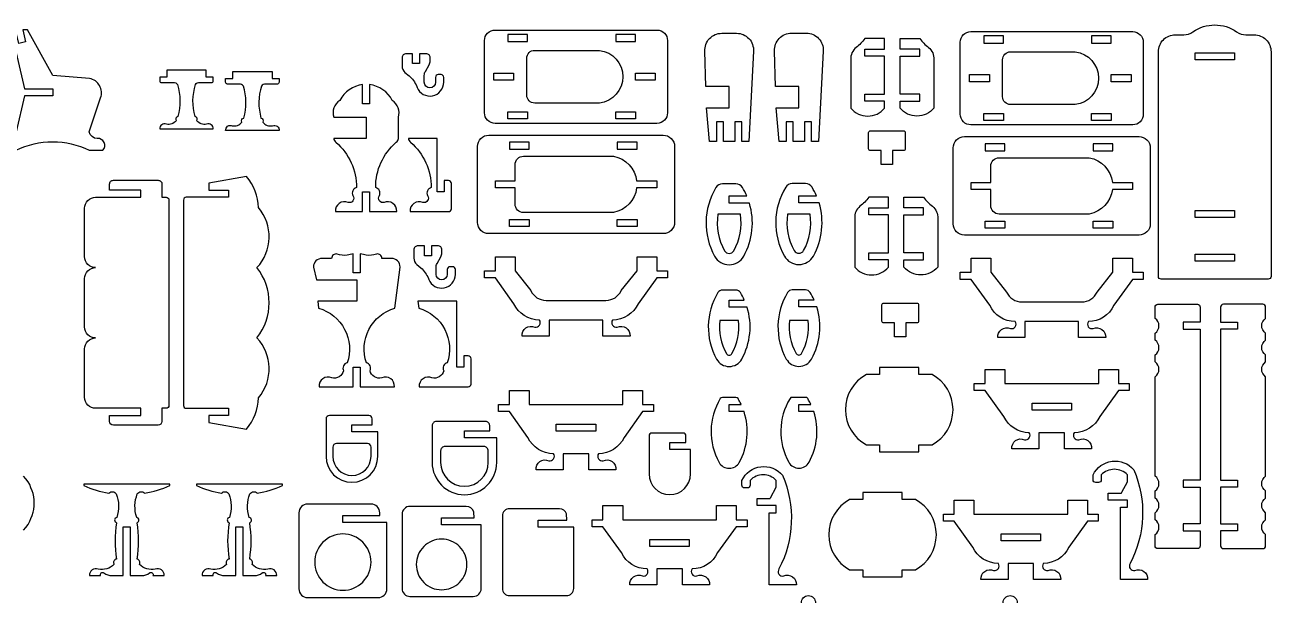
# Model space of a CAD drawing. Extents: x 4832.9 to 4875.3, y 1537.2 to 1563.8.
# Drawn here: x 4853.13 to 4875.26, y 1553.62 to 1563.82 of the extents above; entities that cross this region are included whole.
import ezdxf

# ---------------------------------------------------------------- set-up
doc = ezdxf.new("R2010")
doc.units = 0
doc.header["$MEASUREMENT"] = 0
doc.layers.add('LAYER1', color=18, linetype='CONTINUOUS')

msp = doc.modelspace()

# ---------------------------------------------------------------- linework, layer by layer
at = {"layer": 'LAYER1'}
for points in [[(4853.622, 1562.623), (4853.622, 1562.56), (4853.122, 1562.56), (4852.973, 1561.919, -0.343544), (4852.831, 1561.8, 0.729626), (4852.732, 1561.594), (4852.973, 1561.594, -0.230289), (4854.271, 1561.594), (4854.512, 1561.594, 0.729626), (4854.413, 1561.8, -0.343544), (4854.271, 1561.919), (4854.474, 1562.525, 0.456332), (4854.278, 1562.868), (4853.622, 1562.923), (4853.175, 1563.735), (4853.091, 1563.735), (4853.141, 1563.52), (4853.019, 1563.492), (4852.963, 1563.735), (4852.879, 1563.735), (4853.122, 1562.685), (4853.622, 1562.685)], [(4861.292, 1562.259), (4861.292, 1563.54, -0.414214), (4861.48, 1563.728), (4864.355, 1563.728, -0.414214), (4864.542, 1563.54), (4864.542, 1562.259, -0.414214), (4864.355, 1562.071), (4861.48, 1562.071, -0.414214)], [(4865.287, 1561.746), (4865.234, 1562.346), (4865.637, 1562.346), (4865.637, 1562.724), (4865.223, 1562.724), (4865.205, 1563.354, -0.431081), (4865.505, 1563.671), (4865.769, 1563.671, -0.431081), (4866.069, 1563.354), (4865.987, 1561.746), (4865.862, 1561.746), (4865.862, 1562.096), (4865.737, 1562.096), (4865.737, 1561.746), (4865.537, 1561.746), (4865.537, 1562.096), (4865.412, 1562.096), (4865.412, 1561.746)], [(4866.525, 1561.748), (4866.472, 1562.348), (4866.875, 1562.348), (4866.875, 1562.726), (4866.462, 1562.726), (4866.443, 1563.356, -0.431081), (4866.743, 1563.673), (4867.007, 1563.673, -0.431081), (4867.307, 1563.356), (4867.225, 1561.748), (4867.1, 1561.748), (4867.1, 1562.098), (4866.975, 1562.098), (4866.975, 1561.748), (4866.775, 1561.748), (4866.775, 1562.098), (4866.65, 1562.098), (4866.65, 1561.748)], [(4869.741, 1562.233), (4869.741, 1563.514, -0.414214), (4869.929, 1563.701), (4872.804, 1563.701, -0.414214), (4872.991, 1563.514), (4872.991, 1562.233, -0.414214), (4872.804, 1562.045), (4869.929, 1562.045, -0.414214)], [(4873.311, 1559.303, -0.414214), (4873.261, 1559.353), (4873.261, 1563.344, -0.414214), (4873.561, 1563.644), (4873.709, 1563.644, 0.155074), (4873.873, 1563.696, -0.31779), (4874.65, 1563.696, 0.155074), (4874.813, 1563.644), (4874.961, 1563.644, -0.414214), (4875.261, 1563.344), (4875.261, 1559.353, -0.414214), (4875.211, 1559.303)], [(4867.797, 1563.202), (4867.797, 1562.34, 0.468323), (4868.397, 1562.34), (4868.397, 1562.465), (4868.047, 1562.465), (4868.047, 1562.59), (4868.397, 1562.59), (4868.397, 1563.265), (4868.047, 1563.265), (4868.047, 1563.39), (4868.397, 1563.39), (4868.397, 1563.577), (4868.047, 1563.577, -0.082449), (4867.891, 1563.421, 0.237515)], [(4869.272, 1563.202), (4869.272, 1562.34, -0.468323), (4868.672, 1562.34), (4868.672, 1562.465), (4869.022, 1562.465), (4869.022, 1562.59), (4868.672, 1562.59), (4868.672, 1563.265), (4869.022, 1563.265), (4869.022, 1563.39), (4868.672, 1563.39), (4868.672, 1563.577), (4869.022, 1563.577, 0.082449), (4869.179, 1563.421, -0.237515)], [(4860.087, 1562.728), (4860.094, 1562.71, 0.825341), (4860.567, 1562.802), (4860.567, 1562.888, 0.414214), (4860.519, 1562.936), (4860.469, 1562.936, 0.414214), (4860.421, 1562.888), (4860.421, 1562.802, -1), (4860.222, 1562.802), (4860.222, 1562.923, -0.131652), (4860.241, 1562.995), (4860.307, 1563.11, 0.131652), (4860.327, 1563.182), (4860.327, 1563.236, 0.414214), (4860.255, 1563.308), (4860.14, 1563.308), (4860.14, 1563.132), (4860.015, 1563.132), (4860.015, 1563.308), (4859.9, 1563.308, 0.414214), (4859.828, 1563.236), (4859.828, 1563.087, 0.220517), (4859.879, 1562.977), (4859.951, 1562.916, -0.122252)], [(4863.333, 1562.431), (4862.183, 1562.431, -0.414214), (4862.042, 1562.571), (4862.042, 1563.228, -0.414214), (4862.183, 1563.368), (4863.333, 1563.368, -0.88519)], [(4871.782, 1562.404), (4870.632, 1562.404, -0.414214), (4870.492, 1562.545), (4870.492, 1563.201, -0.414214), (4870.632, 1563.342), (4871.782, 1563.342, -0.88519)], [(4855.999, 1561.971), (4856.474, 1561.971, 0.570657), (4856.357, 1562.054, -0.289506), (4856.185, 1562.118, 0.497317), (4856.152, 1562.191, 0.217136), (4856.152, 1562.191, -0.145354), (4856.159, 1562.76, -0.281118), (4856.233, 1562.796), (4856.444, 1562.796, 0.414214), (4856.474, 1562.826), (4856.474, 1562.891), (4856.349, 1562.891), (4856.349, 1563.016), (4856.062, 1563.016), (4855.999, 1563.016), (4855.936, 1563.016), (4855.649, 1563.016), (4855.649, 1562.891), (4855.524, 1562.891), (4855.524, 1562.826, 0.414214), (4855.554, 1562.796), (4855.765, 1562.796, -0.281118), (4855.838, 1562.76, -0.145354), (4855.846, 1562.191, 0.217136), (4855.846, 1562.191, 0.497317), (4855.813, 1562.118, -0.289506), (4855.641, 1562.054, 0.570657), (4855.524, 1561.971)], [(4857.169, 1561.945), (4856.694, 1561.945, -0.570657), (4856.811, 1562.028, 0.289506), (4856.983, 1562.093, -0.497317), (4857.017, 1562.165, -0.217136), (4857.017, 1562.165, 0.145354), (4857.009, 1562.734, 0.281118), (4856.935, 1562.77), (4856.724, 1562.77, -0.414214), (4856.694, 1562.8), (4856.694, 1562.865), (4856.819, 1562.865), (4856.819, 1562.99), (4857.107, 1562.99), (4857.169, 1562.99), (4857.232, 1562.99), (4857.519, 1562.99), (4857.519, 1562.865), (4857.644, 1562.865), (4857.644, 1562.8, -0.414214), (4857.614, 1562.77), (4857.403, 1562.77, 0.281118), (4857.33, 1562.734, 0.145354), (4857.322, 1562.165, -0.217136), (4857.322, 1562.165, -0.497317), (4857.355, 1562.093, 0.289506), (4857.528, 1562.028, -0.570657), (4857.644, 1561.945)], [(4859.251, 1562.76), (4859.251, 1562.415), (4859.126, 1562.415), (4859.126, 1562.76, 0.24185), (4858.723, 1562.478, 0.346655), (4858.615, 1562.178), (4859.189, 1562.178), (4859.189, 1561.803), (4858.615, 1561.803, 0.260797), (4858.653, 1561.735, -0.220455), (4859.018, 1560.929, 0.497317), (4858.954, 1560.789, -0.687365), (4858.87, 1560.664, 0.570657), (4858.644, 1560.504), (4859.126, 1560.504), (4859.126, 1560.854), (4859.189, 1560.854), (4859.251, 1560.854), (4859.251, 1560.504), (4859.733, 1560.504, 0.570657), (4859.507, 1560.664, -0.687365), (4859.424, 1560.789, 0.497317), (4859.359, 1560.929, -0.220455), (4859.724, 1561.735, 0.260797), (4859.762, 1561.803), (4859.762, 1562.178, 0.346655), (4859.654, 1562.478, 0.24185)], [(4868.339, 1561.588), (4868.144, 1561.588, -0.414214), (4868.114, 1561.618), (4868.114, 1561.908, -0.414214), (4868.144, 1561.938), (4868.734, 1561.938, -0.414214), (4868.764, 1561.908), (4868.764, 1561.618, -0.414214), (4868.734, 1561.588), (4868.539, 1561.588), (4868.539, 1561.338), (4868.339, 1561.338)], [(4860.653, 1560.504, 0.414214), (4860.703, 1560.554), (4860.703, 1561.004, 0.414214), (4860.653, 1561.054), (4860.578, 1561.054), (4860.578, 1560.854), (4860.453, 1560.854), (4860.453, 1561.803), (4859.942, 1561.803, 0.260797), (4859.98, 1561.735, -0.220455), (4860.345, 1560.929, 0.497317), (4860.28, 1560.789, -0.687365), (4860.197, 1560.664, 0.570657), (4859.971, 1560.504)], [(4861.167, 1560.312), (4861.167, 1561.662, -0.414214), (4861.367, 1561.862), (4864.467, 1561.862, -0.414214), (4864.667, 1561.662), (4864.667, 1560.312, -0.414214), (4864.467, 1560.112), (4861.367, 1560.112, -0.414214)], [(4869.616, 1560.285), (4869.616, 1561.635, -0.414214), (4869.816, 1561.835), (4872.916, 1561.835, -0.414214), (4873.116, 1561.635), (4873.116, 1560.285, -0.414214), (4872.916, 1560.085), (4869.816, 1560.085, -0.414214)], [(4863.993, 1561.049), (4864.35, 1561.049), (4864.35, 1560.924), (4863.993, 1560.924, -0.326135), (4863.583, 1560.487), (4861.984, 1560.487, -0.414214), (4861.834, 1560.637), (4861.834, 1560.924), (4861.484, 1560.924), (4861.484, 1561.049), (4861.834, 1561.049), (4861.834, 1561.337, -0.414214), (4861.984, 1561.487), (4863.583, 1561.487, -0.326135)], [(4872.443, 1561.023), (4872.8, 1561.023), (4872.8, 1560.898), (4872.443, 1560.898, -0.326135), (4872.032, 1560.46), (4870.433, 1560.46, -0.414214), (4870.283, 1560.61), (4870.283, 1560.898), (4869.933, 1560.898), (4869.933, 1561.023), (4870.283, 1561.023), (4870.283, 1561.31, -0.414214), (4870.433, 1561.46), (4872.032, 1561.46, -0.326135)], [(4854.384, 1558.259, -0.414214), (4854.188, 1558.455), (4854.188, 1559.313, -0.414214), (4854.384, 1559.509, -0.414214), (4854.188, 1559.705), (4854.188, 1560.563, -0.414214), (4854.384, 1560.759), (4855.188, 1560.759), (4855.188, 1560.884), (4854.634, 1560.884), (4854.634, 1560.993, -0.414214), (4854.7, 1561.059), (4855.497, 1561.059, -0.414214), (4855.563, 1560.993), (4855.563, 1560.759), (4855.638, 1560.759, -0.414214), (4855.688, 1560.709), (4855.688, 1557.059, -0.414214), (4855.638, 1557.009), (4855.563, 1557.009), (4855.563, 1556.774, -0.414214), (4855.497, 1556.709), (4854.7, 1556.709, -0.414214), (4854.634, 1556.774), (4854.634, 1556.884), (4855.188, 1556.884), (4855.188, 1557.009), (4854.384, 1557.009, -0.414214), (4854.188, 1557.205), (4854.188, 1558.063, -0.414214)], [(4857.278, 1560.574, 0.157436), (4857.067, 1561.127), (4856.395, 1561.009), (4856.395, 1560.884), (4856.745, 1560.884), (4856.745, 1560.759), (4855.995, 1560.759, 0.414214), (4855.945, 1560.709), (4855.945, 1560.259), (4855.945, 1557.059, 0.414214), (4855.995, 1557.009), (4856.745, 1557.009), (4856.745, 1556.884), (4856.395, 1556.884), (4856.395, 1556.759), (4857.067, 1556.641, 0.157436), (4857.278, 1557.194, 0.379394), (4857.25, 1558.259, 0.346118), (4857.25, 1559.509, 0.379394)], [(4865.996, 1560.656), (4865.637, 1560.656), (4865.637, 1560.781), (4865.95, 1560.781, 0.035368), (4865.871, 1560.933, 0.261699), (4865.757, 1560.998), (4865.517, 1560.998, 0.261699), (4865.403, 1560.933, 0.2701), (4865.379, 1559.711, 0.587624), (4865.895, 1559.711, 0.203772)], [(4867.234, 1560.658), (4866.875, 1560.658), (4866.875, 1560.783), (4867.188, 1560.783, 0.035368), (4867.109, 1560.936, 0.261699), (4866.995, 1561), (4866.755, 1561, 0.261699), (4866.641, 1560.936, 0.2701), (4866.617, 1559.714, 0.587624), (4867.133, 1559.714, 0.203772)], [(4867.866, 1560.382), (4867.866, 1559.519, 0.468323), (4868.466, 1559.519), (4868.466, 1559.644), (4868.116, 1559.644), (4868.116, 1559.769), (4868.466, 1559.769), (4868.466, 1560.444), (4868.116, 1560.444), (4868.116, 1560.569), (4868.466, 1560.569), (4868.466, 1560.757), (4868.116, 1560.757, -0.082449), (4867.96, 1560.6, 0.237515)], [(4869.341, 1560.382), (4869.341, 1559.519, -0.468323), (4868.741, 1559.519), (4868.741, 1559.644), (4869.091, 1559.644), (4869.091, 1559.769), (4868.741, 1559.769), (4868.741, 1560.444), (4869.091, 1560.444), (4869.091, 1560.569), (4868.741, 1560.569), (4868.741, 1560.757), (4869.091, 1560.757, 0.082449), (4869.247, 1560.6, -0.237515)], [(4865.837, 1560.456), (4865.437, 1560.456, 0.166664), (4865.554, 1559.809, 0.587624), (4865.72, 1559.809, 0.166664)], [(4867.075, 1560.458), (4866.675, 1560.458, 0.166664), (4866.792, 1559.811, 0.587624), (4866.958, 1559.811, 0.166664)], [(4860.295, 1559.316), (4860.302, 1559.298, 0.825341), (4860.775, 1559.389), (4860.775, 1559.476, 0.414214), (4860.727, 1559.524), (4860.678, 1559.524, 0.414214), (4860.63, 1559.476), (4860.63, 1559.389, -1), (4860.431, 1559.389), (4860.431, 1559.511, -0.131652), (4860.45, 1559.583), (4860.516, 1559.698, 0.131652), (4860.535, 1559.77), (4860.535, 1559.824, 0.414214), (4860.463, 1559.896), (4860.349, 1559.896), (4860.349, 1559.72), (4860.224, 1559.72), (4860.224, 1559.896), (4860.109, 1559.896, 0.414214), (4860.037, 1559.824), (4860.037, 1559.675, 0.220517), (4860.088, 1559.565), (4860.16, 1559.504, -0.122252)], [(4858.961, 1557.741), (4859.086, 1557.741), (4859.086, 1557.391), (4859.692, 1557.391, 0.570657), (4859.467, 1557.551, -0.424269), (4859.258, 1557.676, 0.497317), (4859.194, 1557.816, -0.429094), (4859.701, 1558.789), (4859.793, 1559.519), (4859.793, 1559.519, 0.414214), (4859.639, 1559.673), (4859.469, 1559.673, 0.480696), (4859.372, 1559.75, -0.114725), (4859.192, 1559.728, 0.056195), (4859.086, 1559.754), (4859.086, 1559.414), (4858.961, 1559.414), (4858.961, 1559.754, 0.056195), (4858.854, 1559.728, -0.114725), (4858.674, 1559.75, 0.480696), (4858.577, 1559.673), (4858.407, 1559.673, 0.414214), (4858.253, 1559.519), (4858.253, 1559.519), (4858.305, 1559.289), (4859.023, 1559.289), (4859.023, 1558.914), (4859.023, 1558.914), (4858.902, 1558.914), (4858.329, 1558.914), (4858.345, 1558.789, -0.429094), (4858.853, 1557.816, 0.497317), (4858.788, 1557.676, -0.424269), (4858.579, 1557.551, 0.570657), (4858.354, 1557.391), (4858.961, 1557.391)], [(4862.667, 1558.577), (4862.44, 1558.577), (4862.44, 1558.292), (4861.958, 1558.292, -0.570657), (4862.184, 1558.452, 0.687365), (4862.268, 1558.577, -0.291722), (4861.814, 1558.866), (4861.484, 1559.326), (4861.292, 1559.326), (4861.292, 1559.451), (4861.484, 1559.451), (4861.484, 1559.701), (4861.834, 1559.701), (4861.834, 1559.451), (4862.113, 1559.1, 0.291722), (4862.385, 1558.927), (4862.667, 1558.927), (4863.449, 1558.927, 0.291722), (4863.721, 1559.1), (4864, 1559.451), (4864, 1559.701), (4864.35, 1559.701), (4864.35, 1559.451), (4864.542, 1559.451), (4864.542, 1559.326), (4864.35, 1559.326), (4864.02, 1558.866, -0.291722), (4863.566, 1558.577, 0.687365), (4863.65, 1558.452, -0.570657), (4863.876, 1558.292), (4863.394, 1558.292), (4863.394, 1558.577)], [(4871.116, 1558.55), (4870.889, 1558.55), (4870.889, 1558.265), (4870.408, 1558.265, -0.570657), (4870.633, 1558.426, 0.687365), (4870.717, 1558.55, -0.291722), (4870.264, 1558.839), (4869.933, 1559.3), (4869.741, 1559.3), (4869.741, 1559.425), (4869.933, 1559.425), (4869.933, 1559.675), (4870.283, 1559.675), (4870.283, 1559.425), (4870.563, 1559.074, 0.291722), (4870.835, 1558.9), (4871.116, 1558.9), (4871.898, 1558.9, 0.291722), (4872.17, 1559.074), (4872.45, 1559.425), (4872.45, 1559.675), (4872.8, 1559.675), (4872.8, 1559.425), (4872.991, 1559.425), (4872.991, 1559.3), (4872.8, 1559.3), (4872.469, 1558.839, -0.291722), (4872.016, 1558.55, 0.687365), (4872.1, 1558.426, -0.570657), (4872.325, 1558.265), (4871.843, 1558.265), (4871.843, 1558.55)], [(4865.906, 1558.933, 0.031694), (4865.837, 1559.064, 0.261699), (4865.757, 1559.11), (4865.517, 1559.11, 0.261699), (4865.437, 1559.064, 0.2701), (4865.414, 1557.883, 0.587624), (4865.86, 1557.883, 0.206482), (4865.954, 1558.808), (4865.637, 1558.808), (4865.637, 1558.933)], [(4867.144, 1558.935, 0.031694), (4867.075, 1559.067, 0.261699), (4866.995, 1559.112), (4866.755, 1559.112, 0.261699), (4866.675, 1559.067, 0.2701), (4866.652, 1557.885, 0.587624), (4867.098, 1557.885, 0.206482), (4867.192, 1558.81), (4866.875, 1558.81), (4866.875, 1558.935)], [(4861.002, 1557.941), (4860.927, 1557.941), (4860.927, 1557.741), (4860.802, 1557.741), (4860.802, 1558.914), (4860.802, 1558.914), (4860.802, 1558.914), (4860.108, 1558.914), (4860.124, 1558.789, -0.429094), (4860.631, 1557.816, 0.497317), (4860.567, 1557.676, -0.424269), (4860.358, 1557.551, 0.570657), (4860.132, 1557.391), (4861.002, 1557.391, 0.414214), (4861.052, 1557.441), (4861.052, 1557.891, 0.414214)], [(4868.576, 1558.527), (4868.381, 1558.527, -0.414214), (4868.351, 1558.557), (4868.351, 1558.847, -0.414214), (4868.381, 1558.877), (4868.971, 1558.877, -0.414214), (4869.001, 1558.847), (4869.001, 1558.557, -0.414214), (4868.971, 1558.527), (4868.776, 1558.527), (4868.776, 1558.277), (4868.576, 1558.277)], [(4873.201, 1556.634), (4873.201, 1557.571, 0.531486), (4873.201, 1557.833), (4873.201, 1557.958, 0.531486), (4873.201, 1558.22), (4873.201, 1558.345, 0.531486), (4873.201, 1558.607), (4873.201, 1558.807, -0.414214), (4873.251, 1558.857), (4873.952, 1558.857, -0.414214), (4874.002, 1558.807), (4874.002, 1558.539), (4873.701, 1558.539), (4873.701, 1558.414), (4874.002, 1558.414), (4874.002, 1555.735), (4873.701, 1555.735), (4873.701, 1555.61), (4874.002, 1555.61), (4874.002, 1554.96), (4873.701, 1554.96), (4873.701, 1554.835), (4874.002, 1554.835), (4874.002, 1554.567, -0.414214), (4873.952, 1554.517), (4873.251, 1554.517, -0.414214), (4873.201, 1554.567), (4873.201, 1554.767, 0.531486), (4873.201, 1555.029), (4873.201, 1555.154, 0.531486), (4873.201, 1555.416), (4873.201, 1555.541, 0.531486), (4873.201, 1555.803), (4873.201, 1556.509)], [(4875.165, 1556.634), (4875.165, 1557.571, -0.531486), (4875.165, 1557.833), (4875.165, 1557.958, -0.531486), (4875.165, 1558.22), (4875.165, 1558.345, -0.531486), (4875.165, 1558.607), (4875.165, 1558.807, 0.414214), (4875.115, 1558.857), (4874.414, 1558.857, 0.414214), (4874.364, 1558.807), (4874.364, 1558.539), (4874.665, 1558.539), (4874.665, 1558.414), (4874.364, 1558.414), (4874.364, 1555.735), (4874.665, 1555.735), (4874.665, 1555.61), (4874.364, 1555.61), (4874.364, 1554.96), (4874.665, 1554.96), (4874.665, 1554.835), (4874.364, 1554.835), (4874.364, 1554.567, 0.414214), (4874.414, 1554.517), (4875.115, 1554.517, 0.414214), (4875.165, 1554.567), (4875.165, 1554.767, -0.531486), (4875.165, 1555.029), (4875.165, 1555.154, -0.531486), (4875.165, 1555.416), (4875.165, 1555.541, -0.531486), (4875.165, 1555.803), (4875.165, 1556.509)], [(4865.802, 1558.568), (4865.472, 1558.568, 0.15764), (4865.589, 1557.98, 0.587624), (4865.685, 1557.98, 0.15764)], [(4867.04, 1558.57), (4866.71, 1558.57, 0.15764), (4866.827, 1557.983, 0.587624), (4866.923, 1557.983, 0.15764)], [(4868.307, 1556.36), (4868.307, 1556.235), (4869.007, 1556.235), (4869.007, 1556.36), (4869.24, 1556.36, 0.59581), (4869.24, 1557.61), (4869.007, 1557.61), (4869.007, 1557.735), (4868.307, 1557.735), (4868.307, 1557.61), (4868.074, 1557.61, 0.59581), (4868.074, 1556.36)], [(4870.533, 1557.451), (4872.2, 1557.451), (4872.2, 1557.701), (4872.55, 1557.701), (4872.55, 1557.451), (4872.741, 1557.451), (4872.741, 1557.326), (4872.55, 1557.326), (4872.219, 1556.866, -0.291722), (4871.766, 1556.576, 0.687365), (4871.85, 1556.452, -0.570657), (4872.075, 1556.292), (4871.593, 1556.292), (4871.593, 1556.576), (4871.139, 1556.576), (4871.139, 1556.292), (4870.658, 1556.292, -0.570657), (4870.883, 1556.452, 0.687365), (4870.967, 1556.576, -0.291722), (4870.514, 1556.866), (4870.183, 1557.326), (4869.991, 1557.326), (4869.991, 1557.451), (4870.183, 1557.451), (4870.183, 1557.701), (4870.533, 1557.701)], [(4862.084, 1557.077), (4863.75, 1557.077), (4863.75, 1557.327), (4864.1, 1557.327), (4864.1, 1557.077), (4864.292, 1557.077), (4864.292, 1556.952), (4864.1, 1556.952), (4863.77, 1556.491, -0.291722), (4863.316, 1556.202, 0.687365), (4863.4, 1556.078, -0.570657), (4863.626, 1555.917), (4863.144, 1555.917), (4863.144, 1556.202), (4862.69, 1556.202), (4862.69, 1555.917), (4862.208, 1555.917, -0.570657), (4862.434, 1556.078, 0.687365), (4862.518, 1556.202, -0.291722), (4862.064, 1556.491), (4861.734, 1556.952), (4861.542, 1556.952), (4861.542, 1557.077), (4861.734, 1557.077), (4861.734, 1557.327), (4862.084, 1557.327)], [(4865.81, 1557.153, 0.014243), (4865.795, 1557.181, 0.261699), (4865.757, 1557.202), (4865.517, 1557.202, 0.261699), (4865.48, 1557.181, 0.2701), (4865.458, 1556.049, 0.587624), (4865.816, 1556.049, 0.21016), (4865.901, 1556.95), (4865.637, 1556.95), (4865.637, 1557.075), (4865.851, 1557.075, 0.026696)], [(4867.048, 1557.155, 0.014243), (4867.033, 1557.183, 0.261699), (4866.995, 1557.204), (4866.755, 1557.204, 0.261699), (4866.718, 1557.183, 0.2701), (4866.696, 1556.052, 0.587624), (4867.055, 1556.052, 0.21016), (4867.139, 1556.952), (4866.875, 1556.952), (4866.875, 1557.077), (4867.089, 1557.077, 0.026696)], [(4859.296, 1556.824, 0.414214), (4859.238, 1556.882), (4858.536, 1556.882, 0.414214), (4858.478, 1556.824), (4858.478, 1556.155, 1), (4859.396, 1556.155), (4859.396, 1556.589), (4858.937, 1556.589), (4858.937, 1556.714), (4859.296, 1556.714)], [(4861.384, 1556.702, 0.414214), (4861.312, 1556.774), (4860.434, 1556.774, 0.414214), (4860.362, 1556.702), (4860.362, 1556.048, 1), (4861.509, 1556.048), (4861.509, 1556.482), (4860.935, 1556.482), (4860.935, 1556.607), (4861.384, 1556.607)], [(4864.87, 1556.523, 0.414214), (4864.824, 1556.569), (4864.262, 1556.569, 0.414214), (4864.215, 1556.523), (4864.215, 1555.843, 1), (4864.95, 1555.843), (4864.95, 1556.277), (4864.583, 1556.277), (4864.583, 1556.402), (4864.87, 1556.402)], [(4859.212, 1556.383), (4858.662, 1556.383, 0.414214), (4858.598, 1556.319), (4858.598, 1556.155, 1), (4859.276, 1556.155), (4859.276, 1556.319, 0.414214)], [(4861.279, 1556.332), (4860.592, 1556.332, 0.414214), (4860.512, 1556.252), (4860.512, 1556.048, 1), (4861.359, 1556.048), (4861.359, 1556.252, 0.414214)], [(4866.364, 1555.405, -0.029821), (4866.371, 1555.421), (4866.474, 1555.607, 0.121687), (4866.474, 1555.607), (4866.474, 1555.729, 0.427031), (4866.008, 1555.729), (4866.008, 1555.643, -0.414214), (4865.96, 1555.594), (4865.91, 1555.594, -0.414214), (4865.862, 1555.643), (4865.862, 1555.729, -0.545644), (4866.585, 1555.82, -0.225477), (4866.521, 1554.156, 0.687365), (4866.605, 1554.031, -0.570657), (4866.831, 1553.871), (4866.349, 1553.871), (4866.349, 1555.155), (4866.474, 1555.155), (4866.474, 1555.28), (4866.133, 1555.28), (4866.133, 1555.405)], [(4872.602, 1555.503, -0.029821), (4872.609, 1555.518), (4872.712, 1555.705, 0.121687), (4872.712, 1555.705), (4872.712, 1555.826, 0.427031), (4872.246, 1555.826), (4872.246, 1555.74, -0.414214), (4872.198, 1555.692), (4872.148, 1555.692, -0.414214), (4872.1, 1555.74), (4872.1, 1555.826, -0.545644), (4872.823, 1555.918, -0.225477), (4872.759, 1554.253, 0.687365), (4872.843, 1554.129, -0.570657), (4873.069, 1553.968), (4872.587, 1553.968), (4872.587, 1555.253), (4872.712, 1555.253), (4872.712, 1555.378), (4872.371, 1555.378), (4872.371, 1555.503)], [(4855.701, 1555.639), (4855.701, 1555.659), (4854.176, 1555.659), (4854.176, 1555.639, 0.082494), (4854.621, 1555.504, -0.480983), (4854.751, 1555.49, -0.169376), (4854.762, 1555.072, 0.755968), (4854.756, 1554.976, 0.0823), (4854.756, 1554.332, 0.497317), (4854.711, 1554.236, -0.242348), (4854.431, 1554.15, 0.570657), (4854.276, 1554.039), (4854.473, 1554.039, -0.75881), (4854.532, 1554.086, 0.158853), (4854.676, 1554.039), (4854.876, 1554.039), (4854.876, 1554.902), (4855.001, 1554.902), (4855.001, 1554.039), (4855.201, 1554.039, 0.158853), (4855.344, 1554.086, -0.75881), (4855.403, 1554.039), (4855.601, 1554.039, 0.570657), (4855.445, 1554.15, -0.242348), (4855.165, 1554.236, 0.497317), (4855.121, 1554.332, 0.0823), (4855.121, 1554.976, 0.755968), (4855.114, 1555.072, -0.169376), (4855.125, 1555.49, -0.480983), (4855.255, 1555.504, 0.082494)], [(4857.701, 1555.639), (4857.701, 1555.659), (4856.176, 1555.659), (4856.176, 1555.639, 0.082494), (4856.621, 1555.504, -0.480983), (4856.751, 1555.49, -0.169376), (4856.762, 1555.072, 0.755968), (4856.756, 1554.976, 0.0823), (4856.756, 1554.332, 0.497317), (4856.711, 1554.236, -0.242348), (4856.431, 1554.15, 0.570657), (4856.276, 1554.039), (4856.473, 1554.039, -0.75881), (4856.532, 1554.086, 0.158853), (4856.676, 1554.039), (4856.876, 1554.039), (4856.876, 1554.902), (4857.001, 1554.902), (4857.001, 1554.039), (4857.201, 1554.039, 0.158853), (4857.344, 1554.086, -0.75881), (4857.403, 1554.039), (4857.601, 1554.039, 0.570657), (4857.445, 1554.15, -0.242348), (4857.165, 1554.236, 0.497317), (4857.121, 1554.332, 0.0823), (4857.121, 1554.976, 0.755968), (4857.114, 1555.072, -0.169376), (4857.125, 1555.49, -0.480983), (4857.255, 1555.504, 0.082494)], [(4868.011, 1554.139), (4868.011, 1554.014), (4868.711, 1554.014), (4868.711, 1554.139), (4868.944, 1554.139, 0.59581), (4868.944, 1555.389), (4868.711, 1555.389), (4868.711, 1555.514), (4868.011, 1555.514), (4868.011, 1555.389), (4867.777, 1555.389, 0.59581), (4867.777, 1554.139)], [(4859.433, 1555.105), (4859.432, 1555.152, 0.414214), (4859.276, 1555.308), (4858.151, 1555.308, 0.414214), (4857.995, 1555.152), (4857.995, 1553.802, 0.414214), (4858.151, 1553.646), (4859.401, 1553.646, 0.414214), (4859.557, 1553.802), (4859.557, 1554.98), (4858.776, 1554.98), (4858.776, 1555.105)], [(4861.108, 1555.064), (4861.102, 1555.167, 0.33076), (4860.968, 1555.267), (4859.968, 1555.267, 0.414214), (4859.827, 1555.126), (4859.827, 1553.808, 0.414214), (4859.968, 1553.668), (4861.093, 1553.668, 0.414214), (4861.233, 1553.808), (4861.233, 1554.939), (4860.53, 1554.939), (4860.53, 1555.064)], [(4863.746, 1555.03), (4865.412, 1555.03), (4865.412, 1555.28), (4865.762, 1555.28), (4865.762, 1555.03), (4865.954, 1555.03), (4865.954, 1554.905), (4865.762, 1554.905), (4865.432, 1554.445, -0.291722), (4864.978, 1554.156, 0.687365), (4865.062, 1554.031, -0.570657), (4865.288, 1553.871), (4864.806, 1553.871), (4864.806, 1554.156), (4864.352, 1554.156), (4864.352, 1553.871), (4863.87, 1553.871, -0.570657), (4864.096, 1554.031, 0.687365), (4864.18, 1554.156, -0.291722), (4863.726, 1554.445), (4863.396, 1554.905), (4863.204, 1554.905), (4863.204, 1555.03), (4863.396, 1555.03), (4863.396, 1555.28), (4863.746, 1555.28)], [(4869.984, 1555.128), (4871.65, 1555.128), (4871.65, 1555.378), (4872, 1555.378), (4872, 1555.128), (4872.192, 1555.128), (4872.192, 1555.003), (4872, 1555.003), (4871.67, 1554.542, -0.291722), (4871.216, 1554.253, 0.687365), (4871.3, 1554.129, -0.570657), (4871.526, 1553.968), (4871.044, 1553.968), (4871.044, 1554.253), (4870.59, 1554.253), (4870.59, 1553.968), (4870.108, 1553.968, -0.570657), (4870.334, 1554.129, 0.687365), (4870.418, 1554.253, -0.291722), (4869.964, 1554.542), (4869.634, 1555.003), (4869.442, 1555.003), (4869.442, 1555.128), (4869.634, 1555.128), (4869.634, 1555.378), (4869.984, 1555.378)], [(4862.751, 1555.023), (4862.745, 1555.136, 0.33076), (4862.624, 1555.226), (4861.737, 1555.226, 0.414214), (4861.61, 1555.099), (4861.61, 1553.81, 0.414214), (4861.737, 1553.683), (4862.749, 1553.683, 0.414214), (4862.876, 1553.81), (4862.876, 1554.898), (4862.243, 1554.898), (4862.243, 1555.023)], [(4858.776, 1554.777, 0.414214), (4858.276, 1554.277, 0.414214), (4858.776, 1553.777, 0.414214), (4859.276, 1554.277, 0.414214)], [(4860.53, 1554.686, 0.414214), (4860.08, 1554.236, 0.414214), (4860.53, 1553.786, 0.414214), (4860.98, 1554.236, 0.414214)]]:
    msp.add_lwpolyline(points, format="xyb", close=True, dxfattribs=at)
for points in [[(4862.058, 1563.524), (4862.058, 1563.649), (4861.708, 1563.649), (4861.708, 1563.524)], [(4863.975, 1563.524), (4863.975, 1563.649), (4863.625, 1563.649), (4863.625, 1563.524)], [(4870.508, 1563.498), (4870.508, 1563.623), (4870.158, 1563.623), (4870.158, 1563.498)], [(4872.424, 1563.498), (4872.424, 1563.623), (4872.074, 1563.623), (4872.074, 1563.498)], [(4874.611, 1563.325), (4874.611, 1563.2), (4873.911, 1563.2), (4873.911, 1563.325)], [(4861.808, 1562.962), (4861.808, 1562.837), (4861.458, 1562.837), (4861.458, 1562.962)], [(4864.325, 1562.962), (4864.325, 1562.837), (4863.975, 1562.837), (4863.975, 1562.962)], [(4870.258, 1562.936), (4870.258, 1562.811), (4869.908, 1562.811), (4869.908, 1562.936)], [(4872.774, 1562.936), (4872.774, 1562.811), (4872.424, 1562.811), (4872.424, 1562.936)], [(4862.058, 1562.274), (4862.058, 1562.149), (4861.708, 1562.149), (4861.708, 1562.274)], [(4863.975, 1562.274), (4863.975, 1562.149), (4863.625, 1562.149), (4863.625, 1562.274)], [(4870.508, 1562.248), (4870.508, 1562.123), (4870.158, 1562.123), (4870.158, 1562.248)], [(4872.424, 1562.248), (4872.424, 1562.123), (4872.074, 1562.123), (4872.074, 1562.248)], [(4862.084, 1561.612), (4862.084, 1561.737), (4861.734, 1561.737), (4861.734, 1561.612)], [(4864, 1561.612), (4864, 1561.737), (4863.65, 1561.737), (4863.65, 1561.612)], [(4870.533, 1561.585), (4870.533, 1561.71), (4870.183, 1561.71), (4870.183, 1561.585)], [(4872.45, 1561.585), (4872.45, 1561.71), (4872.1, 1561.71), (4872.1, 1561.585)], [(4862.084, 1560.362), (4862.084, 1560.237), (4861.734, 1560.237), (4861.734, 1560.362)], [(4864, 1560.362), (4864, 1560.237), (4863.65, 1560.237), (4863.65, 1560.362)], [(4870.533, 1560.335), (4870.533, 1560.21), (4870.183, 1560.21), (4870.183, 1560.335)], [(4872.45, 1560.335), (4872.45, 1560.21), (4872.1, 1560.21), (4872.1, 1560.335)], [(4874.611, 1560.521), (4874.611, 1560.396), (4873.911, 1560.396), (4873.911, 1560.521)], [(4874.611, 1559.747), (4874.611, 1559.622), (4873.911, 1559.622), (4873.911, 1559.747)], [(4871.716, 1557.101), (4871.716, 1556.976), (4871.016, 1556.976), (4871.016, 1557.101)], [(4863.267, 1556.727), (4863.267, 1556.602), (4862.567, 1556.602), (4862.567, 1556.727)], [(4864.929, 1554.681), (4864.929, 1554.556), (4864.229, 1554.556), (4864.229, 1554.681)], [(4871.167, 1554.778), (4871.167, 1554.653), (4870.467, 1554.653), (4870.467, 1554.778)]]:
    msp.add_lwpolyline(points, close=True, dxfattribs=at)
for points in [[(4862.667, 1558.927), (4862.82, 1558.927)], [(4871.116, 1558.9), (4871.269, 1558.9)], [(4853.105, 1554.843), (4853.145, 1554.893), (4853.185, 1554.943), (4853.215, 1555.003), (4853.235, 1555.053), (4853.255, 1555.103), (4853.275, 1555.164), (4853.285, 1555.214), (4853.295, 1555.274), (4853.295, 1555.324), (4853.295, 1555.384), (4853.285, 1555.434), (4853.275, 1555.494), (4853.255, 1555.544), (4853.235, 1555.594), (4853.215, 1555.654), (4853.185, 1555.704), (4853.145, 1555.755), (4853.105, 1555.805)], [(4874.364, 1555.735), (4874.665, 1555.735), (4874.665, 1555.61), (4874.364, 1555.61)]]:
    msp.add_lwpolyline(points, dxfattribs=at)
for points in [[(4866.919, 1553.551, -0.427943), (4867.044, 1553.682, -0.427943), (4867.169, 1553.551, 0.204981)], [(4870.503, 1553.551, -0.427943), (4870.628, 1553.682, -0.427943), (4870.753, 1553.551, 0.204981)]]:
    msp.add_lwpolyline(points, format="xyb", dxfattribs=at)

doc.saveas('drawing.dxf')
